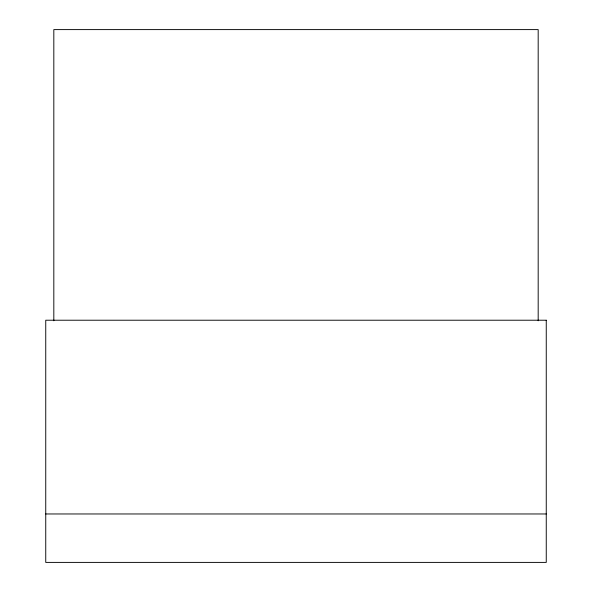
<?xml version="1.0" encoding="UTF-8"?>
<svg xmlns="http://www.w3.org/2000/svg" width="592" height="592" viewBox="0 0 592 592"><rect width="100%" height="100%" fill="white"/><g stroke="black" fill="none" stroke-linecap="round" stroke-linejoin="round"><path stroke-width="0.89" d="M45.747 513.967L546.253 513.967M538.18 320.775L538.18 29.6L53.82 29.6L53.82 320.775M546.253 320.22L45.747 320.22L45.747 562.4L546.253 562.4L546.253 320.22"/></g></svg>
